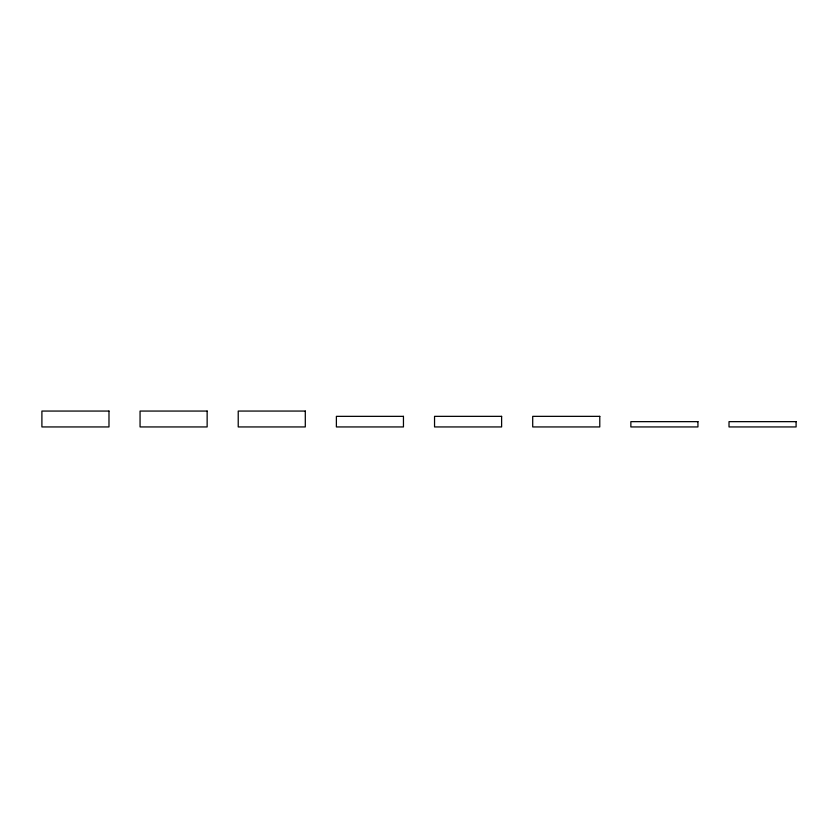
<?xml version="1.0" encoding="UTF-8"?>
<svg xmlns="http://www.w3.org/2000/svg" width="838" height="838" viewBox="0 0 838 838"><rect width="100%" height="100%" fill="white"/><g stroke="black" fill="none" stroke-linecap="round" stroke-linejoin="round"><path stroke-width="1.26" d="M108.982 411.06L41.9 411.06L41.9 426.94L108.982 426.94L108.982 411.06M207.143 411.06L140.061 411.06L140.061 426.94L207.143 426.94L207.143 411.06M305.294 411.06L238.222 411.06L238.222 426.94L305.294 426.94L305.294 411.06M403.455 416.35L336.384 416.35L336.384 426.94L403.455 426.94L403.455 416.35M501.616 416.35L434.545 416.35L434.545 426.94L501.616 426.94L501.616 416.35M599.778 416.35L532.706 416.35L532.706 426.94L599.778 426.94L599.778 416.35M697.939 421.65L630.857 421.65L630.857 426.94L697.939 426.94L697.939 421.65M796.1 421.65L729.018 421.65L729.018 426.94L796.1 426.94L796.1 421.65"/></g></svg>
